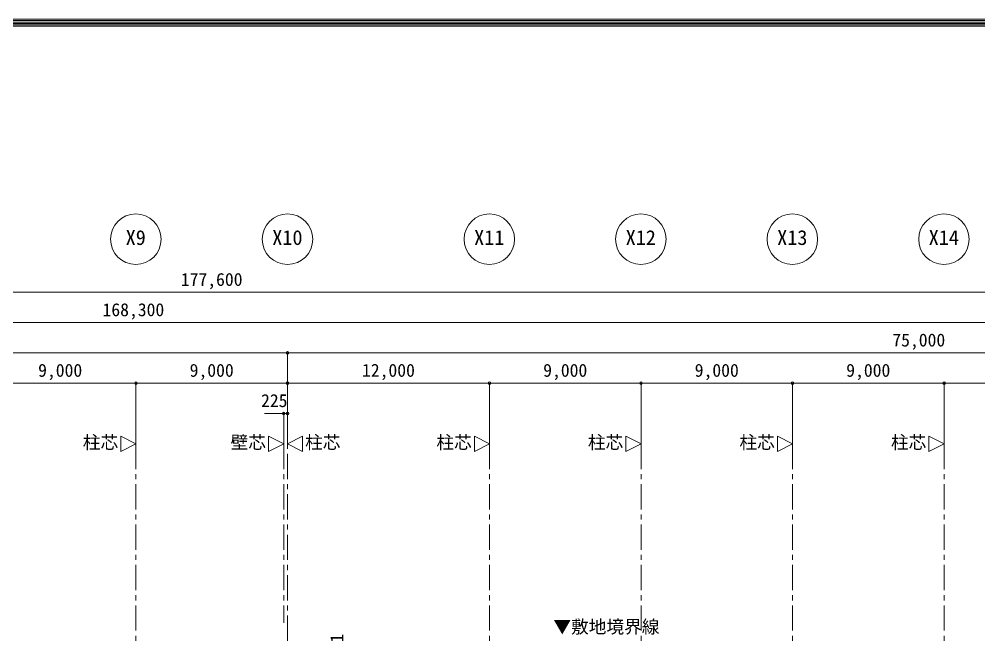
# Model space of a CAD drawing. Units: millimetres at full size, sheet at 1:300. Extents: x -272537 to 274500, y -185098 to 187500.
# Drawn here: x -167041 to -110041, y 150926 to 187500 of the extents above; entities that cross this region are included whole.
import ezdxf
from ezdxf.enums import TextEntityAlignment as Align

# ---------------------------------------------------------------- set-up
doc = ezdxf.new("R2010")
doc.units = ezdxf.units.MM
doc.header["$LTSCALE"] = 300
doc.header["$PDMODE"] = 32
doc.header["$PDSIZE"] = 150
doc.linetypes.add('CHAIN1', pattern=[8, 5, -1, 1, -1])
for name, color, linetype, lineweight in [('0-6_文字', 2, 'Continuous', 5), ('0-7_寸法', 2, 'Continuous', 5), ('0-D_防災設備', 6, 'CHAIN1', 20), ('0-F_', 4, 'CHAIN1', 5), ('8-7_寸法', 4, 'Continuous', 5), ('F-0_枠', 7, 'Continuous', 9)]:
    doc.layers.add(name, color=color, linetype=linetype, lineweight=lineweight)
doc.styles.add('ＭＳ ゴシック', font='')
doc.styles.get('ＭＳ ゴシック').set_extended_font_data('MS Gothic')

# ---------------------------------------------------------------- blocks, each defined once
blk = doc.blocks.new('12')
at = {"layer": '0-7_寸法', "color": 7, "lineweight": 9}
blk.add_lwpolyline([(187.5, 450), (-712.5, 0), (187.5, -450)], close=True, dxfattribs=at)

msp = doc.modelspace()

# ---------------------------------------------------------------- linework, layer by layer
at = {"layer": '0-7_寸法', "color": 4}
for p, q in [((-151103.1, 167674.6), (-151103.1, 165874.6)), ((-160103.1, 165874.6), (-160103.1, 162274.6)), ((-151103.1, 165874.6), (-151103.1, 162274.6)), ((-139103.1, 165874.6), (-139103.1, 162274.6)), ((-130103.1, 165874.6), (-130103.1, 162274.6)), ((-121103.1, 165874.6), (-121103.1, 162274.6)), ((-112103.1, 165874.6), (-112103.1, 162274.6)), ((-151328.1, 164074.6), (-152478.4, 164074.6)), ((-151328.1, 164074.6), (-151328.1, 162274.6)), ((-151103.1, 164074.6), (-151103.1, 162274.6))]:
    msp.add_line(p, q, dxfattribs=at)
msp.add_lwpolyline([(-151103.1, 167674.6), (-151103.1, 165874.6), (-151103.1, 162274.6)], dxfattribs=at)
at = {"layer": '0-7_寸法', "color": 3, "lineweight": 13}
for centre in [(-160112.8, 174426.7), (-151103.1, 174426.7), (-139112.8, 174426.7), (-130112.8, 174426.7), (-121112.8, 174426.7), (-112112.8, 174426.7)]:
    msp.add_circle(centre, 1500, dxfattribs=at)
at = {"layer": '0-7_寸法'}
for p in [(-151103.1, 167674.6), (-160103.1, 165874.6), (-151103.1, 165874.6), (-139103.1, 165874.6), (-130103.1, 165874.6), (-121103.1, 165874.6), (-112103.1, 165874.6), (-151328.1, 164074.6), (-151103.1, 164074.6)]:
    msp.add_point(p, dxfattribs=at)
at = {"layer": '0-F_'}
for p, q in [((-151103.1, 164074.6), (-151103.1, 61343.3)), ((-160103.1, 162274.6), (-160103.1, 61343.3)), ((-139103.1, 162274.6), (-139103.1, 61343.3)), ((-130103.1, 162274.6), (-130103.1, 61343.3)), ((-121103.1, 162274.6), (-121103.1, 61343.3)), ((-112103.1, 162274.6), (-112103.1, 61343.3))]:
    msp.add_line(p, q, dxfattribs=at)
at = {"layer": '0-F_', "color": 5}
msp.add_line((-151328.1, 162274.6), (-151328.1, 151643.3), dxfattribs=at)
at = {"layer": '8-7_寸法'}
for p, q in [((-244403.1, 171274.6), (-66803.1, 171274.6)), ((-76103.1, 169474.6), (-244403.1, 169474.6)), ((-151103.1, 167674.6), (-244403.1, 167674.6)), ((-76103.1, 167674.6), (-151103.1, 167674.6)), ((-169103.1, 165874.6), (-160103.1, 165874.6)), ((-160103.1, 165874.6), (-151103.1, 165874.6)), ((-151103.1, 165874.6), (-139103.1, 165874.6)), ((-139103.1, 165874.6), (-130103.1, 165874.6)), ((-130103.1, 165874.6), (-121103.1, 165874.6)), ((-121103.1, 165874.6), (-112103.1, 165874.6)), ((-112103.1, 165874.6), (-103103.1, 165874.6)), ((-151103.1, 164074.6), (-151328.1, 164074.6))]:
    msp.add_line(p, q, dxfattribs=at)
at = {"layer": 'F-0_枠', "color": 3, "lineweight": 13}
for p, q in [((-34200, 187500), (-272536.7, 187500)), ((-34200, 187415.5), (-272536.7, 187415.5)), ((-34200, 187331), (-272536.7, 187331)), ((-34200, 187246.5), (-272536.7, 187246.5)), ((-34200, 187162), (-272536.7, 187162)), ((-34200, 187077.5), (-272536.7, 187077.5))]:
    msp.add_line(p, q, dxfattribs=at)

# ---------------------------------------------------------------- block references
at = {"layer": '0-7_寸法', "xscale": -1}
for p in [(-160815.6, 162274.6), (-152040.6, 162274.6), (-139815.6, 162274.6), (-130815.6, 162274.6), (-121815.6, 162274.6), (-112815.6, 162274.6)]:
    msp.add_blockref('12', p, dxfattribs=at)
at = {"layer": '0-7_寸法'}
msp.add_blockref('12', (-150390.6, 162274.6), dxfattribs=at)

# ---------------------------------------------------------------- texts
at = {"layer": '0-6_文字', "style": 'ＭＳ ゴシック'}
msp.add_text('1,481', height=769.8, rotation=90, dxfattribs=at).set_placement((-147561.2, 148371.4), align=Align.BOTTOM_LEFT)
at = {"layer": '0-7_寸法', "color": 7, "style": 'ＭＳ ゴシック'}
for s, p in [('X9', (-160716.8, 173822.6)), ('X10', (-152007.1, 173822.6)), ('X11', (-140016.8, 173822.6)), ('X12', (-131016.8, 173822.6)), ('X13', (-122016.8, 173822.6)), ('X14', (-113016.8, 173822.6))]:
    msp.add_text(s, height=879.8, dxfattribs=at).set_placement(p, align=Align.BOTTOM_LEFT)
at = {"layer": '0-7_寸法', "style": 'ＭＳ ゴシック'}
for s, p in [('177,600', (-157440.6, 171424.6)), ('168,300', (-162090.6, 169624.6)), ('75,000', (-115178.1, 167824.6)), ('9,000', (-165915.6, 166024.6)), ('9,000', (-156915.6, 166024.6)), ('12,000', (-146678.1, 166024.6)), ('9,000', (-135915.6, 166024.6)), ('9,000', (-126915.6, 166024.6)), ('9,000', (-117915.6, 166024.6)), ('225', (-152673.7, 164225)), ('柱芯', (-163260.1, 161746.1)), ('壁芯', (-154485.1, 161746.1)), ('柱芯', (-150060.1, 161746.1)), ('柱芯', (-142260.1, 161746.1)), ('柱芯', (-133260.1, 161746.1)), ('柱芯', (-124260.1, 161746.1)), ('柱芯', (-115260.1, 161746.1))]:
    msp.add_text(s, height=769.8, dxfattribs=at).set_placement(p, align=Align.BOTTOM_LEFT)
at = {"layer": '0-D_防災設備', "color": 2, "style": 'ＭＳ ゴシック'}
msp.add_text('▼敷地境界線', height=769.8, dxfattribs=at).set_placement((-135309.2, 150788.1), align=Align.BOTTOM_LEFT)

doc.saveas('drawing.dxf')
